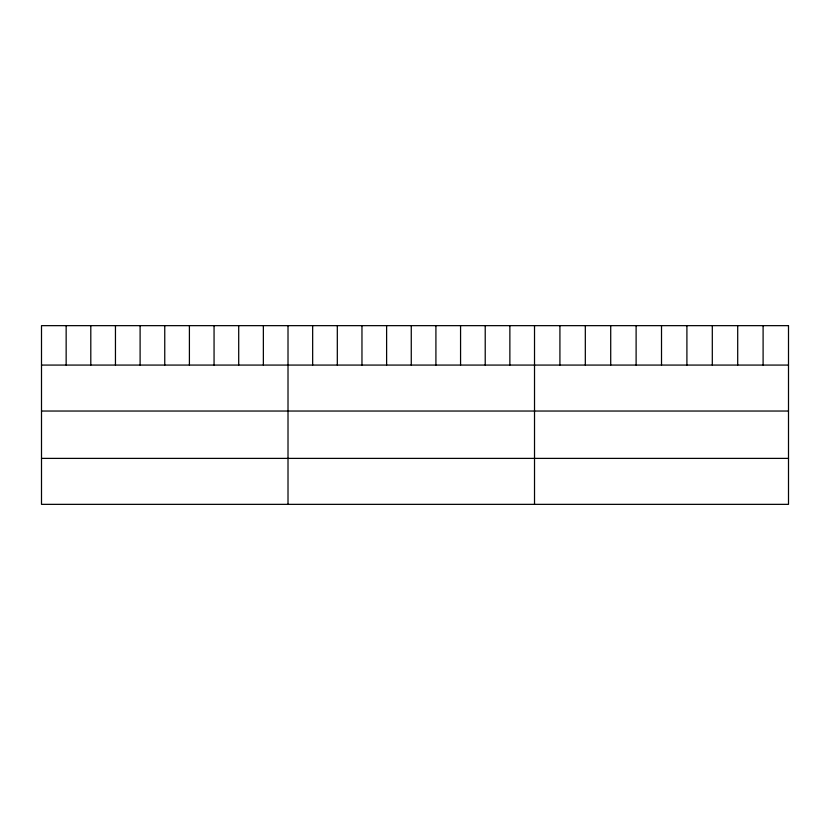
<?xml version="1.0" encoding="UTF-8"?>
<svg xmlns="http://www.w3.org/2000/svg" width="830" height="830" viewBox="0 0 830 830"><rect width="100%" height="100%" fill="white"/><g stroke="black" fill="none" stroke-linecap="round" stroke-linejoin="round"><path stroke-width="1.25" d="M41.5 365.076L788.5 365.076M41.5 411.037L788.5 411.037M41.5 458.388L788.5 458.388M763.102 325.651L763.102 365.076M737.704 325.651L737.704 365.076M712.306 325.651L712.306 365.076M686.908 325.651L686.908 365.076M661.51 325.651L661.51 365.076M636.112 325.651L636.112 365.076M610.714 325.651L610.714 365.076M585.316 325.651L585.316 365.076M559.918 325.651L559.918 365.076M534.52 325.651L534.52 504.35M509.869 325.651L509.869 365.076M485.218 325.651L485.218 365.076M460.567 325.651L460.567 365.076M435.916 325.651L435.916 365.076M411.265 325.651L411.265 365.076M386.614 325.651L386.614 365.076M361.963 325.651L361.963 365.076M337.312 325.651L337.312 365.076M312.661 325.651L312.661 365.076M288.01 325.651L288.01 504.35M263.359 325.651L263.359 365.076M238.708 325.651L238.708 365.076M214.057 325.651L214.057 365.076M189.406 325.651L189.406 365.076M164.755 325.651L164.755 365.076M140.104 325.651L140.104 365.076M115.453 325.651L115.453 365.076M90.802 325.651L90.802 365.076M66.151 325.651L66.151 365.076M788.5 325.651L41.5 325.651L41.5 504.35L788.5 504.35L788.5 325.651"/></g></svg>
